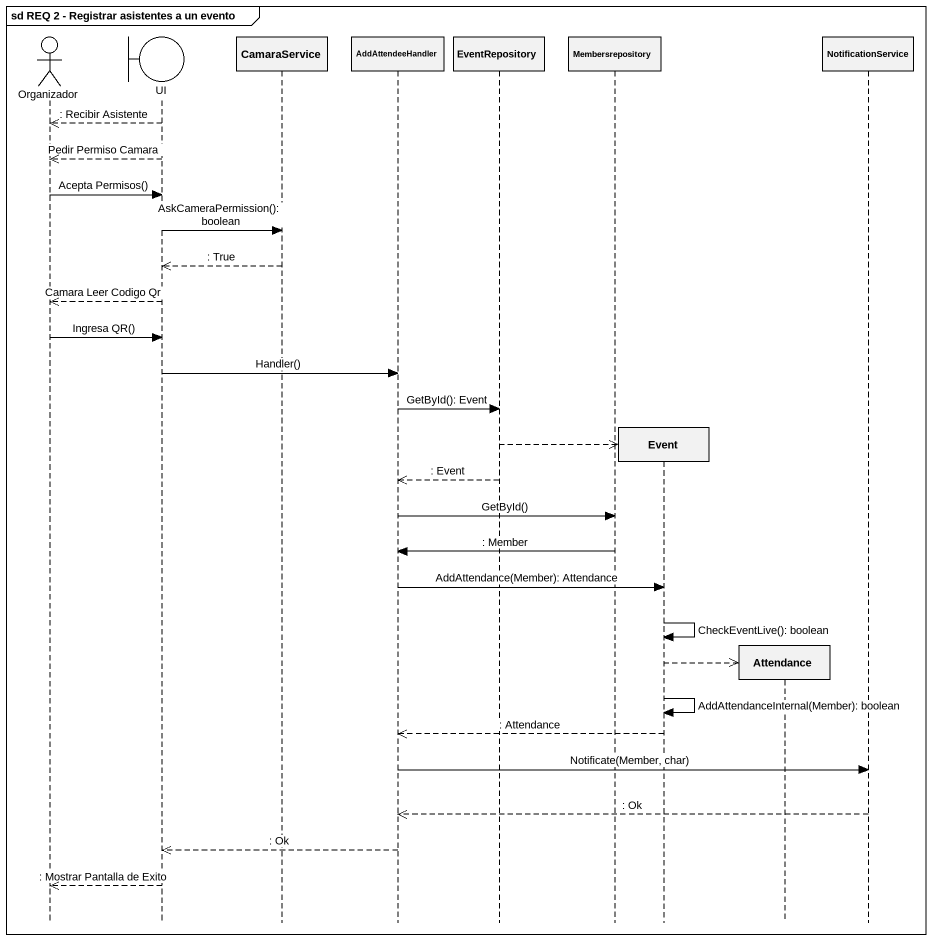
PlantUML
@startuml
mainframe sd REQ 2 - Registrar asistentes a un evento
hide footbox
actor Organizador
boundary UI
participant CamaraService
participant AddAttendeeHandler
participant EventRepository
participant Membersrepository
participant Event
participant Attendance
participant NotificationService

UI -->> Organizador : : Recibir Asistente
UI -->> Organizador : Pedir Permiso Camara
Organizador -> UI : Acepta Permisos()
UI -> CamaraService : AskCameraPermission(): boolean
CamaraService -->> UI : : True
UI -->> Organizador : Camara Leer Codigo Qr
Organizador -> UI : Ingresa QR()
UI -> AddAttendeeHandler : Handler()
AddAttendeeHandler -> EventRepository : GetById(): Event
EventRepository -->> Event **
EventRepository -->> AddAttendeeHandler : : Event
AddAttendeeHandler -> Membersrepository : GetById()
Membersrepository -> AddAttendeeHandler : : Member
AddAttendeeHandler -> Event : AddAttendance(Member): Attendance
Event -> Event : CheckEventLive(): boolean
Event -->> Attendance **
Event -> Event : AddAttendanceInternal(Member): boolean
Event -->> AddAttendeeHandler : : Attendance
AddAttendeeHandler -> NotificationService : Notificate(Member, char)
NotificationService -->> AddAttendeeHandler : : Ok
AddAttendeeHandler -->> UI : : Ok
UI -->> Organizador : : Mostrar Pantalla de Exito
@enduml
